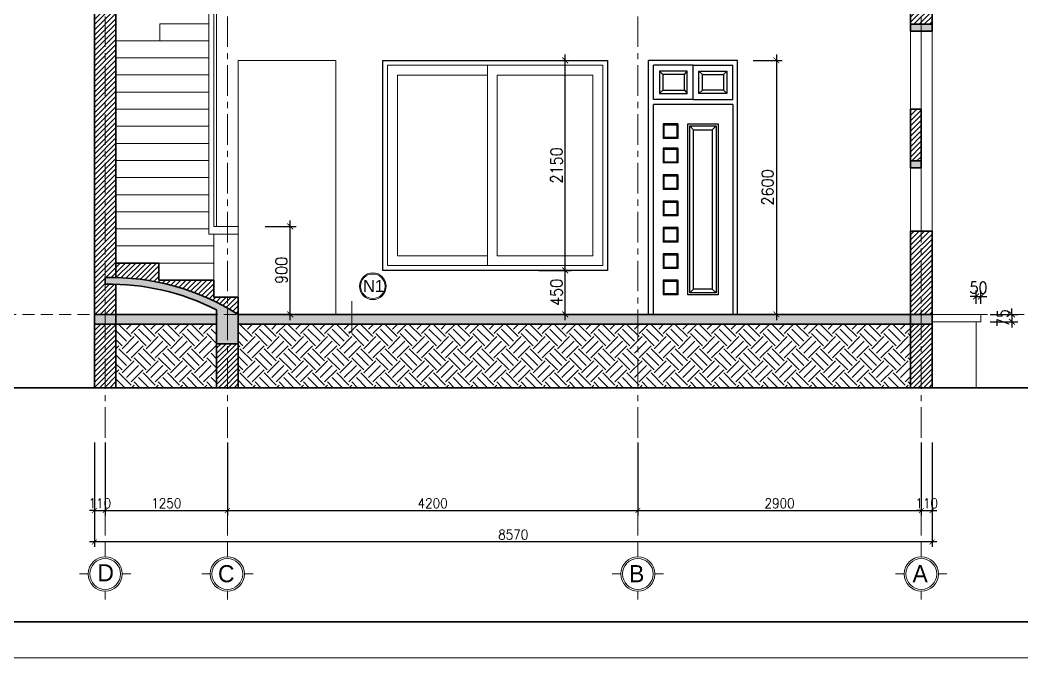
# Model space of a CAD drawing. Header units: millimetres. Extents: x -529782 to -142003, y -492574 to -273331.
# Drawn here: x -213044 to -202793, y -412168 to -405639 of the extents above; entities that cross this region are included whole.
import ezdxf
from ezdxf.enums import TextEntityAlignment as Align

# ---------------------------------------------------------------- set-up
doc = ezdxf.new("R2010")
doc.units = ezdxf.units.MM
doc.header["$LTSCALE"] = 500
doc.header["$MEASUREMENT"] = 0
doc.header["$PDMODE"] = 3
doc.linetypes.add('CENTER', pattern=[2, 1.25, -0.25, 0.25, -0.25])
doc.linetypes.add('HIDDEN', pattern=[0.375, 0.25, -0.125])
doc.layers.get('0').update_dxf_attribs({"linetype": 'CONTINUOUS', "lineweight": 13})
doc.layers.get('Defpoints').update_dxf_attribs({"color": 255, "linetype": 'CONTINUOUS', "lineweight": 13})
for name, color, linetype, lineweight in [('1.cat 30', 30, 'CONTINUOUS', 35), ('1.cot', 2, 'CONTINUOUS', 35), ('2.thay 145', 145, 'CONTINUOUS', 18), ('3.manh 08', 8, 'CONTINUOUS', 9), ('4.dim 08', 8, 'CONTINUOUS', 13), ('5.noi that 15', 15, 'CONTINUOUS', 9), ('6.khuat 75', 75, 'HIDDEN', 18), ('7.tim 67', 67, 'CENTER', 9), ('8.vat lieu 08', 8, 'CONTINUOUS', 5), ('9.text \xad white', 7, 'CONTINUOUS', 15), ('CA.thay 145', 145, 'CONTINUOUS', 18), ('CA.vat lieu 08', 8, 'CONTINUOUS', 5)]:
    doc.layers.add(name, color=color, linetype=linetype, lineweight=lineweight)
for name, color, linetype in [('CUA', 115, 'CONTINUOUS'), ('DKT', 7, 'CONTINUOUS'), ('MANH', 5, 'CONTINUOUS'), ('MANH1', 155, 'CONTINUOUS'), ('THAY', 7, 'CONTINUOUS')]:
    doc.layers.add(name, color=color, linetype=linetype)
doc.styles.add('CA.JSC1', font='')
doc.styles.get("Standard").update_dxf_attribs({"font": 'txt.shx', "width": 0.9})
doc.styles.get('CA.JSC1').set_extended_font_data('.VnAvantH')
doc.dimstyles.new('CA 50', dxfattribs={"dimscale": 0, "dimtxt": 100, "dimasz": 50, "dimexe": 50, "dimexo": 0, "dimgap": 25, "dimtad": 1, "dimdec": 0, "dimzin": 0, "dimdsep": 46, "dimtxsty": 'Standard', "dimblk": 'ARCHTICK', "dimcen": 0.09, "dimdle": 50, "dimclrd": 256, "dimclre": 256, "dimclrt": 7, "dimadec": 0, "dimazin": 0, "dimtfac": 1, "dimtdec": 0, "dimtix": 1, "dimtmove": 2, "dimatfit": 3, "dimldrblk": 'DOT', "dimfxl": 1, "dimtolj": 1, "dimtzin": 0, "dimarcsym": 0})
doc.dimstyles.new('CA 60', dxfattribs={"dimscale": 0, "dimtxt": 120, "dimasz": 60, "dimexe": 60, "dimexo": 0, "dimgap": 30, "dimtad": 1, "dimdec": 0, "dimzin": 0, "dimdsep": 46, "dimtxsty": 'Standard', "dimblk": 'ARCHTICK', "dimcen": 0.09, "dimdle": 60, "dimclrd": 256, "dimclre": 256, "dimclrt": 7, "dimadec": 0, "dimazin": 0, "dimtfac": 1, "dimtdec": 0, "dimtix": 1, "dimtmove": 2, "dimatfit": 3, "dimldrblk": 'DOT', "dimfxl": 1, "dimtolj": 1, "dimtzin": 0, "dimarcsym": 0})
pattern_1 = [(45, (61988.33702381066, 0), (-26.51650429449553, 26.51650429449553), [])]

# ---------------------------------------------------------------- blocks, each defined once
blk = doc.blocks.new('jhgj')
at = {"layer": 'CUA'}
for p, q in [((-410.0000000000582, 310.0000000002328), (-410.0000000002328, 660.0000859868592)), ((-5.000000000174623, 660.0000859868592), (-410.0000000002328, 660.0000859868592)), ((-5.000000000174623, 660.0000859868592), (399.9999999999418, 660.0000859868592)), ((-5.000000000058208, 310.0000000002328), (-5.000000000174623, 660.0000859868592)), ((-5.000000000058208, 310.0000000002328), (-5.000000000174623, 660.0000859868592)), ((400.0000000000582, 310.0000000002328), (399.9999999999418, 660.0000859868592)), ((-5.000000000058208, 310.0000000002328), (-410.0000000000582, 310.0000000002328)), ((-5.000000000058208, 310.0000000002328), (400.0000000000582, 310.0000000002328)), ((400.0000000000582, 260.0000000002328), (-410.0000000000582, 260.0000000002328)), ((-410.0000000001164, -1889.99991401314), (-410.0000000000582, 260.0000000002328)), ((400.0000000000582, 260.0000000002328), (400.0000000000582, -1889.99991401314)), ((-310.0000000000582, 60.00000000011642), (-310.0000000000582, -89.99999999988358)), ((-160.0000000000582, 60.00000000011642), (-160.0000000000582, -89.99999999988358)), ((-310.0000000000582, -189.9999140127911), (-310.0000000000582, -339.9999140129075)), ((-160.0000000000582, -189.9999140129075), (-160.0000000000582, -339.9999140129075)), ((-310.0000000000582, -459.9999140129075), (-310.0000000000582, -609.9999140129075)), ((-160.0000000000582, -459.9999140129075), (-160.0000000000582, -609.9999140129075)), ((-310.0000000001746, -729.9999140129075), (-310.0000000001746, -879.9999140129075)), ((-160.0000000001746, -729.9999140129075), (-160.0000000001746, -879.9999140129075)), ((-310.0000000001746, -999.9999140129075), (-310.0000000001746, -1149.999914012908)), ((-160.0000000001746, -999.9999140129075), (-160.0000000001746, -1149.999914012908)), ((-310.0000000001746, -1269.999914012908), (-310.0000000001746, -1419.999914013024)), ((-160.0000000001746, -1269.999914013024), (-160.0000000001746, -1419.999914013024)), ((-310.0000000001746, -1539.999914013024), (-310.0000000001746, -1689.999914013024)), ((-160.0000000001746, -1539.999914013024), (-160.0000000001746, -1689.99991401314))]:
    blk.add_line(p, q, dxfattribs=at)
at = {"layer": 'CUA', "linetype": 'Continuous', "ltscale": 50}
for p, q in [((-160.0000000000582, 60.00000000011642), (-310.0000000000582, 60.00000000011642)), ((0, 0), (-40, 40.00000000011642)), ((190.0000000000582, 1.164153218269348e-10), (230.0000000000582, 40.00000000011642)), ((-160.0000000000582, -89.99999999988358), (-310.0000000000582, -89.99999999988358)), ((-160.0000000000582, -189.9999140129075), (-310.0000000000582, -189.9999140127911)), ((-160.0000000000582, -339.9999140129075), (-310.0000000000582, -339.9999140129075)), ((-160.0000000000582, -459.9999140129075), (-310.0000000000582, -459.9999140129075)), ((-160.0000000000582, -609.9999140129075), (-310.0000000000582, -609.9999140129075)), ((-160.0000000001746, -729.9999140129075), (-310.0000000001746, -729.9999140129075)), ((-160.0000000001746, -879.9999140129075), (-310.0000000001746, -879.9999140129075)), ((-160.0000000001746, -999.9999140129075), (-310.0000000001746, -999.9999140129075)), ((-160.0000000001746, -1149.999914012908), (-310.0000000001746, -1149.999914012908)), ((-160.0000000001746, -1269.999914013024), (-310.0000000001746, -1269.999914012908)), ((-160.0000000001746, -1419.999914013024), (-310.0000000001746, -1419.999914013024)), ((-160.0000000001746, -1539.999914013024), (-310.0000000001746, -1539.999914013024)), ((0, -1629.999914013024), (-40, -1669.99991401314)), ((190.0000000000582, -1629.999914013024), (230.0000000000582, -1669.99991401314)), ((-160.0000000001746, -1689.99991401314), (-310.0000000001746, -1689.999914013024))]:
    blk.add_line(p, q, dxfattribs=at)
at = {"layer": 'CUA'}
for points in [[(-60, 60.00000000011642), (250.0000000000582, 60.00000000011642), (250.0000000000582, -1689.99991401314), (-60, -1689.99991401314)], [(-40, 40.00000000011642), (230.0000000000582, 40.00000000011642), (230.0000000000582, -1669.99991401314), (-40, -1669.99991401314)]]:
    blk.add_lwpolyline(points, close=True, dxfattribs=at)
at = {"layer": 'MANH'}
for points in [[(-315.0000000000582, 405.0000000002328), (-92, 405.0000000002328), (-92.00000000023283, 565.0000859868592), (-315.0000000002328, 565.0000859868592)], [(305.0000000001164, 405.0000000001164), (89.99999999994179, 405.0000000002328), (89.99999999988358, 565.0000859868592), (304.9999999998836, 565.0000859868592)], [(-170.0000000000582, -79.99999999988358), (-300.0000000000582, -79.99999999988358), (-300.0000000000582, 50.00000000011642), (-170.0000000000582, 50.00000000011642)], [(0, 0), (190.0000000000582, 1.164153218269348e-10), (190.0000000000582, -1629.99991401314), (0, -1629.99991401314)], [(-170.0000000000582, -329.9999140129075), (-300.0000000000582, -329.9999140129075), (-300.0000000000582, -199.9999140127911), (-170.0000000000582, -199.9999140127911)], [(-170.0000000000582, -599.9999140129075), (-300.0000000000582, -599.9999140129075), (-300.0000000000582, -469.9999140129075), (-170.0000000000582, -469.9999140129075)], [(-170.0000000001746, -869.9999140129075), (-300.0000000001746, -869.9999140129075), (-300.0000000001746, -739.9999140129075), (-170.0000000001746, -739.9999140129075)], [(-170.0000000001746, -1139.999914012908), (-300.0000000001746, -1139.999914012908), (-300.0000000001746, -1009.999914012908), (-170.0000000001746, -1009.999914012908)], [(-170.0000000001746, -1409.999914013024), (-300.0000000001746, -1409.999914013024), (-300.0000000001746, -1279.999914012908), (-170.0000000001746, -1279.999914012908)], [(-170.0000000001746, -1679.99991401314), (-300.0000000001746, -1679.99991401314), (-300.0000000001746, -1549.999914013024), (-170.0000000001746, -1549.999914013024)]]:
    blk.add_lwpolyline(points, close=True, dxfattribs=at)
at = {"layer": 'MANH1', "linetype": 'HIDDEN', "ltscale": 1000}
for p, q in [((-315.0000000002328, 565.0000859868592), (-350.0000000002328, 600.0000859868592)), ((-92.00000000023283, 565.0000859868592), (-65.00000000029104, 600.0000859868592)), ((89.99999999988358, 565.000085986801), (54.99999999988358, 600.0000859868592)), ((304.9999999998836, 565.0000859868592), (339.9999999998836, 600.0000859868592)), ((-315.0000000000582, 405.0000000002328), (-350.0000000000582, 370.0000000002328)), ((-92, 405.0000000002328), (-65.00000000005821, 370.0000000002328)), ((90.00000000005821, 405.0000000002328), (54.99999999994179, 370.0000000002328)), ((305.0000000000582, 405.0000000001164), (340.0000000001164, 370.0000000001164))]:
    blk.add_line(p, q, dxfattribs=at)
for points in [[(-350.0000000000582, 370.0000000002328), (-65.00000000005821, 370.0000000002328), (-65.00000000029104, 600.0000859868592), (-350.0000000002328, 600.0000859868592)], [(340.0000000001164, 370.0000000001164), (54.99999999994179, 370.0000000002328), (54.99999999988358, 600.0000859868592), (339.9999999998836, 600.0000859868592)]]:
    blk.add_lwpolyline(points, close=True, dxfattribs=at)
at = {"layer": 'THAY'}
for p, q in [((450, 710.0000859868592), (-460.0000000003492, 710.0000859868592)), ((-460, -1889.99991401314), (-460.0000000003492, 710.0000859868592)), ((450, -1889.99991401314), (450, 710.0000859868592)), ((-460, -1889.99991401314), (450, -1889.99991401314))]:
    blk.add_line(p, q, dxfattribs=at)
blk = doc.blocks.new('khung co loan')
at = {"layer": '1.cat 30'}
blk.add_lwpolyline([(1158.281703106128, -14553.47590842255), (1158.281703106128, -303.4759079545038), (20658.28170374641, -303.4759079545038), (20658.28170374641, -14553.47590842255)], close=True, dxfattribs=at)
at = {"layer": '3.manh 08'}
blk.add_lwpolyline([(0, -14850.00000048772), (21000.00000000023, -14850.00000048772), (21000.00000000023, -4.877219907939434e-07), (0, -4.877219907939434e-07)], close=True, dxfattribs=at)
blk = doc.blocks.new('_ArchTick')
at = {"color": 1, "linetype": 'ByBlock', "const_width": 0.150000081}
blk.add_lwpolyline([(-0.5000002699998731, -0.5000002699998731), (0.5000002699998731, 0.5000002699998731)], dxfattribs=at)
blk = doc.blocks.new('*D144')
at = {"layer": '4.dim 08', "lineweight": -2, "transparency": 16777216}
for p, q in [((-207735.6629761893, -408202), (-207405.1629761893, -408202)), ((-207465.1629761893, -408711.9999999999), (-207465.1629761893, -408142)), ((-207735.6629761893, -408651.9999999999), (-207405.1629761893, -408651.9999999999))]:
    blk.add_line(p, q, dxfattribs=at)
at = {"layer": 'Defpoints', "color": 0, "transparency": 16777216}
for p in [(-207735.6629761893, -408202), (-207465.1629761893, -408202), (-207735.6629761893, -408651.9999999999)]:
    blk.add_point(p, dxfattribs=at)
at = {"layer": '4.dim 08', "lineweight": -2, "transparency": 16777216, "xscale": 60, "yscale": 60, "zscale": 60}
for p, rotation in [((-207465.1629761893, -408202), 90), ((-207465.1629761893, -408651.9999999999), 270)]:
    blk.add_blockref('_ArchTick', p, dxfattribs=dict(at, rotation=rotation))
at = {"layer": '4.dim 08', "color": 7, "transparency": 16777216, "insert": (-207555.1629761893, -408427), "char_height": 120, "attachment_point": 5, "rotation": 90}
blk.add_mtext('\\A1;450', dxfattribs=at)
blk = doc.blocks.new('_DOT')
at = {"color": 1, "linetype": 'ByBlock'}
blk.add_line((-0.5, 0), (-1, 0), dxfattribs=at)
at = {"color": 1, "linetype": 'ByBlock', "const_width": 0.5}
blk.add_lwpolyline([(-0.25, 0, 1), (0.25, 0, 1)], format="xyb", close=True, dxfattribs=at)
blk = doc.blocks.new('*D145')
at = {"layer": '4.dim 08', "lineweight": -2, "transparency": 16777216}
for p, q in [((-207735.6629761893, -406052.4999570061), (-207405.1629761893, -406052.4999570061)), ((-207465.1629761893, -408262), (-207465.1629761893, -405992.4999570061)), ((-207735.6629761893, -408202), (-207405.1629761893, -408202))]:
    blk.add_line(p, q, dxfattribs=at)
at = {"layer": 'Defpoints', "color": 0, "transparency": 16777216}
for p in [(-207735.6629761893, -406052.4999570061), (-207465.1629761893, -406052.4999570061), (-207735.6629761893, -408202)]:
    blk.add_point(p, dxfattribs=at)
at = {"layer": '4.dim 08', "lineweight": -2, "transparency": 16777216, "xscale": 60, "yscale": 60, "zscale": 60}
for p, rotation in [((-207465.1629761893, -406052.4999570061), 90), ((-207465.1629761893, -408202), 270)]:
    blk.add_blockref('_ArchTick', p, dxfattribs=dict(at, rotation=rotation))
at = {"layer": '4.dim 08', "color": 7, "transparency": 16777216, "insert": (-207555.1629761893, -407127.2499785031), "char_height": 120, "attachment_point": 5, "rotation": 90}
blk.add_mtext('\\A1;2150', dxfattribs=at)
blk = doc.blocks.new('*D146')
at = {"layer": '4.dim 08', "lineweight": -2, "transparency": 16777216}
for p, q in [((-205542.6629761893, -406052.4999570063), (-205245.1629761893, -406052.4999570063)), ((-205305.1629761893, -405992.4999570063), (-205305.1629761893, -408712)), ((-205542.6629761893, -408652), (-205245.1629761893, -408652))]:
    blk.add_line(p, q, dxfattribs=at)
at = {"layer": 'Defpoints', "color": 0, "transparency": 16777216}
for p in [(-205542.6629761893, -406052.4999570063), (-205542.6629761893, -408652), (-205305.1629761893, -408652)]:
    blk.add_point(p, dxfattribs=at)
at = {"layer": '4.dim 08', "lineweight": -2, "transparency": 16777216, "xscale": 60, "yscale": 60, "zscale": 60}
for p, rotation in [((-205305.1629761893, -406052.4999570063), 90), ((-205305.1629761893, -408652), 270)]:
    blk.add_blockref('_ArchTick', p, dxfattribs=dict(at, rotation=rotation))
at = {"layer": '4.dim 08', "color": 7, "transparency": 16777216, "insert": (-205395.1629761893, -407352.2499785032), "char_height": 120, "attachment_point": 5, "rotation": 90}
blk.add_mtext('\\A1;2600', dxfattribs=at)
blk = doc.blocks.new('*D152')
at = {"layer": '4.dim 08', "lineweight": -2, "transparency": 16777216}
for p, q in [((-210279.6629761897, -408711.9999999997), (-210279.6629761897, -407691.9999999996)), ((-210536.1629761897, -407751.9999999996), (-210219.6629761897, -407751.9999999996)), ((-210536.1629761897, -408651.9999999997), (-210219.6629761897, -408651.9999999997))]:
    blk.add_line(p, q, dxfattribs=at)
at = {"layer": 'Defpoints', "color": 0, "transparency": 16777216}
for p in [(-210536.1629761897, -407751.9999999996), (-210279.6629761897, -407751.9999999996), (-210536.1629761897, -408651.9999999997)]:
    blk.add_point(p, dxfattribs=at)
at = {"layer": '4.dim 08', "lineweight": -2, "transparency": 16777216, "xscale": 60, "yscale": 60, "zscale": 60}
for p, rotation in [((-210279.6629761897, -407751.9999999996), 90), ((-210279.6629761897, -408651.9999999997), 270)]:
    blk.add_blockref('_ArchTick', p, dxfattribs=dict(at, rotation=rotation))
at = {"layer": '4.dim 08', "color": 7, "transparency": 16777216, "insert": (-210369.6629761896, -408201.9999999997), "char_height": 120, "attachment_point": 5, "rotation": 90}
blk.add_mtext('\\A1;900', dxfattribs=at)
blk = doc.blocks.new('*D157')
at = {"layer": '4.dim 08', "lineweight": -2, "transparency": 16777216}
for p, q in [((-202895.6629761893, -408651.9999999999), (-202895.6629761893, -408591.9999999999)), ((-203117.6629761893, -408651.9999999999), (-202835.6629761893, -408651.9999999999)), ((-202895.6629761893, -408651.9999999999), (-202895.6629761893, -408727)), ((-203117.6629761893, -408727), (-202835.6629761893, -408727)), ((-202895.6629761893, -408727), (-202895.6629761893, -408787))]:
    blk.add_line(p, q, dxfattribs=at)
at = {"layer": 'Defpoints', "color": 0, "transparency": 16777216}
for p in [(-203117.6629761893, -408651.9999999999), (-203117.6629761893, -408727), (-202895.6629761893, -408727)]:
    blk.add_point(p, dxfattribs=at)
at = {"layer": '4.dim 08', "lineweight": -2, "transparency": 16777216, "xscale": 60, "yscale": 60, "zscale": 60}
for p, rotation in [((-202895.6629761893, -408651.9999999999), 270), ((-202895.6629761893, -408727), 90)]:
    blk.add_blockref('_ArchTick', p, dxfattribs=dict(at, rotation=rotation))
at = {"layer": '4.dim 08', "color": 7, "transparency": 16777216, "insert": (-202985.6629761893, -408689.5), "char_height": 120, "attachment_point": 5, "rotation": 90}
blk.add_mtext('\\A1;75', dxfattribs=at)
blk = doc.blocks.new('*D158')
at = {"layer": '4.dim 08', "lineweight": -2, "transparency": 16777216}
for p, q in [((-203262.6629761895, -408542.5), (-203262.6629761895, -408408.5)), ((-203212.6629761895, -408542.5), (-203212.6629761895, -408408.5)), ((-203262.6629761895, -408468.5), (-203322.6629761895, -408468.5)), ((-203262.6629761895, -408468.5), (-203212.6629761895, -408468.5)), ((-203212.6629761895, -408468.5), (-203152.6629761895, -408468.5))]:
    blk.add_line(p, q, dxfattribs=at)
at = {"layer": 'Defpoints', "color": 0, "transparency": 16777216}
for p in [(-203212.6629761895, -408468.5), (-203262.6629761895, -408542.5), (-203212.6629761895, -408542.5)]:
    blk.add_point(p, dxfattribs=at)
at = {"layer": '4.dim 08', "lineweight": -2, "transparency": 16777216, "xscale": 60, "yscale": 60, "zscale": 60}
blk.add_blockref('_ArchTick', (-203262.6629761895, -408468.5), dxfattribs=at)
at = {"layer": '4.dim 08', "lineweight": -2, "transparency": 16777216, "xscale": 60, "yscale": 60, "zscale": 60, "rotation": 180}
blk.add_blockref('_ArchTick', (-203212.6629761895, -408468.5), dxfattribs=at)
at = {"layer": '4.dim 08', "color": 7, "transparency": 16777216, "insert": (-203237.6629761895, -408378.5), "char_height": 120, "attachment_point": 5}
blk.add_mtext('\\A1;50', dxfattribs=at)
blk = doc.blocks.new('A$C41BA5761')
at = {"layer": '2.thay 145'}
blk.add_lwpolyline([(839.9994073519047, 524.9998310285737, -3898660.642287513), (839.9994073521084, 525.0001542164828, 1.154242490888426e-06), (839.9994073524431, 524.9999926225864, 1.154242490888426e-06)], format="xyb", dxfattribs=at)
at = {"layer": '3.manh 08'}
for p, q in [((524.9994049160159, 1050.000159478077), (524.9994049160159, 875.0001713204256)), ((174.9994048396911, 525.0001523148676), (-0.000583361616008915, 525.0001523148676)), ((874.9994049923262, 525.0001523148676), (1049.999393193633, 525.0001523148676)), ((524.9994049160159, 0.0001831847475841641), (524.9994049160159, 175.000171342399))]:
    blk.add_line(p, q, dxfattribs=at)
blk.add_arc((524.9994049160159, 525.0001713313977), 349.9999999890093, 359.9999968883953, 359.9999381014106, dxfattribs=at)
blk = doc.blocks.new('*D192')
at = {"layer": '4.dim 08', "lineweight": -2, "transparency": 16777216}
for p, q in [((-212282.6629761895, -409962), (-212282.6629761895, -410710)), ((-212172.6629761895, -409962), (-212172.6629761895, -410710)), ((-212282.6629761895, -410660), (-212332.6629761895, -410660)), ((-212282.6629761895, -410660), (-212172.6629761895, -410660)), ((-212172.6629761895, -410660), (-212122.6629761895, -410660))]:
    blk.add_line(p, q, dxfattribs=at)
at = {"layer": 'Defpoints', "color": 0, "transparency": 16777216}
for p in [(-212282.6629761895, -409962), (-212172.6629761895, -409962), (-212172.6629761895, -410660)]:
    blk.add_point(p, dxfattribs=at)
at = {"layer": '4.dim 08', "lineweight": -2, "transparency": 16777216, "xscale": 50, "yscale": 50, "zscale": 50}
blk.add_blockref('_ArchTick', (-212282.6629761895, -410660), dxfattribs=at)
at = {"layer": '4.dim 08', "lineweight": -2, "transparency": 16777216, "xscale": 50, "yscale": 50, "zscale": 50, "rotation": 180}
blk.add_blockref('_ArchTick', (-212172.6629761895, -410660), dxfattribs=at)
at = {"layer": '4.dim 08', "color": 7, "transparency": 16777216, "insert": (-212227.6629761895, -410585), "char_height": 100, "attachment_point": 5}
blk.add_mtext('\\A1;110', dxfattribs=at)
blk = doc.blocks.new('*D193')
at = {"layer": '4.dim 08', "lineweight": -2, "transparency": 16777216}
for p, q in [((-212172.6629761895, -409962), (-212172.6629761895, -410710)), ((-210922.6629761894, -409962), (-210922.6629761894, -410710)), ((-212222.6629761895, -410660), (-210872.6629761894, -410660))]:
    blk.add_line(p, q, dxfattribs=at)
at = {"layer": 'Defpoints', "color": 0, "transparency": 16777216}
for p in [(-212172.6629761895, -409962), (-210922.6629761894, -409962), (-210922.6629761894, -410660)]:
    blk.add_point(p, dxfattribs=at)
at = {"layer": '4.dim 08', "lineweight": -2, "transparency": 16777216, "xscale": 50, "yscale": 50, "zscale": 50, "rotation": 180}
blk.add_blockref('_ArchTick', (-212172.6629761895, -410660), dxfattribs=at)
at = {"layer": '4.dim 08', "lineweight": -2, "transparency": 16777216, "xscale": 50, "yscale": 50, "zscale": 50}
blk.add_blockref('_ArchTick', (-210922.6629761894, -410660), dxfattribs=at)
at = {"layer": '4.dim 08', "color": 7, "transparency": 16777216, "insert": (-211547.6629761895, -410585), "char_height": 100, "attachment_point": 5}
blk.add_mtext('\\A1;1250', dxfattribs=at)
blk = doc.blocks.new('*D194')
at = {"layer": '4.dim 08', "lineweight": -2, "transparency": 16777216}
for p, q in [((-210922.6629761894, -409962), (-210922.6629761894, -410710.0000000001)), ((-206722.6629761895, -409962.0000000001), (-206722.6629761895, -410710.0000000001)), ((-210972.6629761894, -410660.0000000001), (-206672.6629761895, -410660.0000000001))]:
    blk.add_line(p, q, dxfattribs=at)
at = {"layer": 'Defpoints', "color": 0, "transparency": 16777216}
for p in [(-210922.6629761894, -409962), (-206722.6629761895, -409962.0000000001), (-206722.6629761895, -410660.0000000001)]:
    blk.add_point(p, dxfattribs=at)
at = {"layer": '4.dim 08', "lineweight": -2, "transparency": 16777216, "xscale": 50, "yscale": 50, "zscale": 50, "rotation": 180}
blk.add_blockref('_ArchTick', (-210922.6629761894, -410660.0000000001), dxfattribs=at)
at = {"layer": '4.dim 08', "lineweight": -2, "transparency": 16777216, "xscale": 50, "yscale": 50, "zscale": 50}
blk.add_blockref('_ArchTick', (-206722.6629761895, -410660.0000000001), dxfattribs=at)
at = {"layer": '4.dim 08', "color": 7, "transparency": 16777216, "insert": (-208822.6629761894, -410585.0000000001), "char_height": 100, "attachment_point": 5}
blk.add_mtext('\\A1;4200', dxfattribs=at)
blk = doc.blocks.new('*D195')
at = {"layer": '4.dim 08', "lineweight": -2, "transparency": 16777216}
for p, q in [((-206722.6629761895, -409962.0000000001), (-206722.6629761895, -410710.0000000001)), ((-203822.6629761895, -409962.0000000001), (-203822.6629761895, -410710.0000000001)), ((-206772.6629761895, -410660.0000000001), (-203772.6629761895, -410660.0000000001))]:
    blk.add_line(p, q, dxfattribs=at)
at = {"layer": 'Defpoints', "color": 0, "transparency": 16777216}
for p in [(-206722.6629761895, -409962.0000000001), (-203822.6629761895, -409962.0000000001), (-203822.6629761895, -410660.0000000001)]:
    blk.add_point(p, dxfattribs=at)
at = {"layer": '4.dim 08', "lineweight": -2, "transparency": 16777216, "xscale": 50, "yscale": 50, "zscale": 50, "rotation": 180}
blk.add_blockref('_ArchTick', (-206722.6629761895, -410660.0000000001), dxfattribs=at)
at = {"layer": '4.dim 08', "lineweight": -2, "transparency": 16777216, "xscale": 50, "yscale": 50, "zscale": 50}
blk.add_blockref('_ArchTick', (-203822.6629761895, -410660.0000000001), dxfattribs=at)
at = {"layer": '4.dim 08', "color": 7, "transparency": 16777216, "insert": (-205272.6629761895, -410585.0000000001), "char_height": 100, "attachment_point": 5}
blk.add_mtext('\\A1;2900', dxfattribs=at)
blk = doc.blocks.new('*D196')
at = {"layer": '4.dim 08', "lineweight": -2, "transparency": 16777216}
for p, q in [((-203822.6629761895, -409962.0000000001), (-203822.6629761895, -410710.0000000001)), ((-203712.6629761895, -409962.0000000001), (-203712.6629761895, -410710.0000000001)), ((-203822.6629761895, -410660.0000000001), (-203872.6629761895, -410660.0000000001)), ((-203822.6629761895, -410660.0000000001), (-203712.6629761895, -410660.0000000001)), ((-203712.6629761895, -410660.0000000001), (-203662.6629761895, -410660.0000000001))]:
    blk.add_line(p, q, dxfattribs=at)
at = {"layer": 'Defpoints', "color": 0, "transparency": 16777216}
for p in [(-203822.6629761895, -409962.0000000001), (-203712.6629761895, -409962.0000000001), (-203712.6629761895, -410660.0000000001)]:
    blk.add_point(p, dxfattribs=at)
at = {"layer": '4.dim 08', "lineweight": -2, "transparency": 16777216, "xscale": 50, "yscale": 50, "zscale": 50}
blk.add_blockref('_ArchTick', (-203822.6629761895, -410660.0000000001), dxfattribs=at)
at = {"layer": '4.dim 08', "lineweight": -2, "transparency": 16777216, "xscale": 50, "yscale": 50, "zscale": 50, "rotation": 180}
blk.add_blockref('_ArchTick', (-203712.6629761895, -410660.0000000001), dxfattribs=at)
at = {"layer": '4.dim 08', "color": 7, "transparency": 16777216, "insert": (-203767.6629761895, -410585.0000000001), "char_height": 100, "attachment_point": 5}
blk.add_mtext('\\A1;110', dxfattribs=at)
blk = doc.blocks.new('*D197')
at = {"layer": '4.dim 08', "lineweight": -2, "transparency": 16777216}
for p, q in [((-212282.6629761895, -409962), (-212282.6629761895, -411031)), ((-203712.6629761895, -409962.0000000001), (-203712.6629761895, -411031)), ((-203662.6629761895, -410981), (-212332.6629761895, -410981))]:
    blk.add_line(p, q, dxfattribs=at)
at = {"layer": 'Defpoints', "color": 0, "transparency": 16777216}
for p in [(-212282.6629761895, -409962), (-203712.6629761895, -409962.0000000001), (-212282.6629761895, -410981)]:
    blk.add_point(p, dxfattribs=at)
at = {"layer": '4.dim 08', "lineweight": -2, "transparency": 16777216, "xscale": 50, "yscale": 50, "zscale": 50, "rotation": 180}
blk.add_blockref('_ArchTick', (-212282.6629761895, -410981), dxfattribs=at)
at = {"layer": '4.dim 08', "lineweight": -2, "transparency": 16777216, "xscale": 50, "yscale": 50, "zscale": 50}
blk.add_blockref('_ArchTick', (-203712.6629761895, -410981), dxfattribs=at)
at = {"layer": '4.dim 08', "color": 7, "transparency": 16777216, "insert": (-207997.6629761895, -410906), "char_height": 100, "attachment_point": 5}
blk.add_mtext('\\A1;8570', dxfattribs=at)
blk = doc.blocks.new('A$C31C4286B')
at = {"layer": '2.thay 145'}
blk.add_circle((491.9114505333504, 947.545449677622), 250.8460404388588, dxfattribs=at)
at = {"layer": '3.manh 08', "color": 8}
blk.add_circle((491.9114505333504, 947.545449677622), 273.6502259333005, dxfattribs=at)
at = {"layer": '5.noi that 15', "color": 2, "ltscale": 5}
blk.add_lwpolyline([(61.49860298237763, 644.1551124546677, 22.3891890828448, 22.3891890828448, 0), (61.49860298237763, 11.19478827965213, 22.3891890828448, 22.3891890828448, 0), (0.0004707459593191743, 11.19478827965213, 0, 0, 0), (0.0004707459593191743, 947.545449677622, 0, 0, 0), (218.2612246000499, 947.545449677622, 0, 0, 0)], format="xyseb", dxfattribs=at)

msp = doc.modelspace()

# ---------------------------------------------------------------- hatches: boundary and pattern name
at = {"layer": '1.cot'}
h = msp.add_hatch(color=256, dxfattribs=at)
h.paths.add_polyline_path([(-203712.6629761896, -405682.0000000001), (-203932.6629761896, -405682.0000000001), (-203932.6629761895, -405752), (-203712.6629761896, -405752.0000000001)])
h.paths.add_polyline_path([(-203822.6629761896, -407082), (-203932.6629761896, -407082.0000000001), (-203932.6629761896, -407152), (-203822.6629761896, -407152)])
for points in [[(-210812.6629761895, -408651.9999999999, 0.1473542868864992), (-212172.6629761895, -408274.145197166), (-212172.6629761895, -408344.1620165655, -0.1249735891057395), (-211032.6629761895, -408606.781853058), (-211032.6629761895, -408651.9999999998), (-211032.6629761895, -408951.9999999998), (-210812.6629761895, -408951.9999999998)], [(-212062.6629761894, -408651.9999999997), (-212282.6629761895, -408651.9999999997), (-212282.6629761895, -408751.9999999997), (-212062.6629761895, -408751.9999999997)], [(-203712.6629761896, -408652.0000000001), (-203932.6629761896, -408652.0000000001), (-203932.6629761896, -408752.0000000001), (-203712.6629761896, -408752.0000000002)]]:
    msp.add_hatch(color=256, dxfattribs=at).paths.add_polyline_path(points)
at = {"layer": '8.vat lieu 08'}
h = msp.add_hatch(dxfattribs=at)
h.set_pattern_fill('AR-CONC', color=256, scale=20, style=0)
h.set_pattern_definition([(49.99999999999999, (143731.3370238107, 0), (143.4520365201507, -12.55042699651902), [15, -165]), (355, (143731.3370238107, 0), (-27.7502667226, 150.4384267400024), [12, -132]), (100.4514, (143743.2913598107, -1.045868), (115.7018763428043, 137.8879084121907), [12.748038, -140.2284224]), (46.18420000000001, (143731.3370238107, 40), (213.4482097251289, -33.10380286580362), [22.5, -247.5]), (96.6356, (143749.1243728106, 37.2413386), (186.9325411097407, 194.8235741800883), [19.1220576, -210.3426]), (351.1842, (143731.3370238107, 40), (186.9323890267254, 194.8237201850649), [18, -198]), (21, (143751.3370238107, 30), (119.3814104236923, -80.52377813306776), [15, -165]), (326.0000000000001, (143751.3370238107, 30), (48.66306638431634, 145.0300090093706), [12, -132]), (71.4514, (143761.2854704107, 23.2896788), (168.044525716298, 64.50609934199048), [12.748038, -140.2284224]), (37.50000000000001, (143731.3370238107, 0), (2.431971063458134, 66.5787707662623), [0, -130.4, 0, -134, 0, -132.5]), (7.499999999999999, (143731.3370238107, 0), (52.61390748842972, 78.88234237647205), [0, -76.39999999999999, 0, -127.4, 0, -50.5]), (327.5, (143686.7370238107, 0), (106.7644872344818, -4.51097434687596), [0, -50, 0, -156, 0, -207]), (317.5, (143666.7370238107, 0), (116.6372338684772, 20.02099646646353), [0, -65, 0, -103.6, 0, -147])])
h.paths.add_polyline_path([(-211032.6629761895, -408651.9999999997), (-212062.6629761896, -408651.9999999998), (-212062.6629761896, -408751.9999999997), (-211032.6629761895, -408751.9999999997)])
h.paths.add_polyline_path([(-203932.6629761896, -408652.0000000001), (-205702.6629761895, -408651.9999999999), (-205702.6629761895, -408652.4999570063), (-206612.6629761895, -408652.4999570063), (-206612.6629761895, -408652), (-210812.6629761895, -408651.9999999997), (-210812.6629761895, -408751.9999999997), (-203932.6629761896, -408752.0000000002)])
h = msp.add_hatch(dxfattribs=at)
h.set_pattern_fill('EARTH', color=256, scale=700, angle=45, style=0)
h.set_pattern_definition([(45, (143731.3370238107, 0), (1.4210854715202e-14, 247.4873734152916), [175, -175]), (45, (143684.9331412953, 46.40388251536719), (1.4210854715202e-14, 247.4873734152916), [175, -175]), (45, (143638.5292587799, 92.80776503073437), (1.4210854715202e-14, 247.4873734152916), [175, -175]), (135, (143638.5292587799, 123.7436867076458), (-247.4873734152916, 4.263256414560601e-14), [175, -175]), (135, (143684.9331412953, 170.147569223013), (-247.4873734152916, 4.263256414560601e-14), [175, -175]), (135, (143731.3370238107, 216.5514517383802), (-247.4873734152916, 4.263256414560601e-14), [175, -175])])
h.paths.add_polyline_path([(-211032.6629761895, -408751.9999999997), (-212062.6629761896, -408751.9999999998), (-212062.6629761895, -409401.9999999999), (-211032.6629761895, -409401.9999999999)])
h.paths.add_polyline_path([(-203932.6629761896, -408752.0000000002), (-210812.6629761895, -408751.9999999998), (-210812.6629761895, -409401.9999999999), (-203932.6629761896, -409402)])
at = {"layer": 'CA.vat lieu 08'}
h = msp.add_hatch(dxfattribs=at)
h.set_pattern_fill('ANSI31', color=256, scale=300, style=0)
h.set_pattern_definition(pattern_1)
h.paths.add_polyline_path([(-203712.6629761896, -405252), (-203932.6629761896, -405251.9999999999), (-203932.6629761896, -405682.0000000001), (-203712.6629761896, -405682.0000000001)])
h.paths.add_polyline_path([(-202812.6629761896, -404602.0000000001), (-203032.6629761895, -404602), (-203032.6629761895, -404952.0000000001), (-202812.6629761895, -404952.0000000002)])
h.paths.add_polyline_path([(-203822.6629761896, -406552.0000000001), (-203932.6629761896, -406552.0000000001), (-203932.6629761896, -407082.0000000001), (-203822.6629761896, -407082)])
h.paths.add_polyline_path([(-203712.6629761895, -407802.0000000002), (-203932.6629761896, -407802.0000000002), (-203932.6629761896, -408652.0000000001), (-203712.6629761896, -408652.0000000001)])
h = msp.add_hatch(dxfattribs=at)
h.set_pattern_fill('ANSI31', color=256, scale=300, style=0)
h.set_pattern_definition(pattern_1)
h.paths.add_polyline_path([(-203712.6629761896, -408752.0000000001), (-203932.6629761896, -408752.0000000001), (-203932.6629761895, -409402), (-203712.6629761896, -409402)])
h.paths.add_polyline_path([(-210812.6629761894, -408951.9999999997), (-211032.6629761895, -408951.9999999997), (-211032.6629761895, -409402.0000000001), (-210812.6629761895, -409402)])
h.paths.add_polyline_path([(-212062.6629761895, -408751.9999999997), (-212282.6629761895, -408751.9999999997), (-212282.6629761895, -409402), (-212062.6629761895, -409402.0000000001)])
h.paths.add_polyline_path([(-212062.6629761895, -408344.2613417703, 0.0115719172606334), (-212172.6629761895, -408344.1620165655), (-212172.6629761895, -408274.145197166, -0.01124076834935499), (-212062.6629761895, -408274.2416792923), (-212062.6629761895, -405351.9999999999), (-212282.6629761896, -405351.9999999998), (-212282.6629761895, -408651.9999999998), (-212062.6629761895, -408651.9999999997)])
h.paths.add_polyline_path([(-211623.6629761893, -408126.9999999997), (-212062.6629761895, -408126.9999999997), (-212062.6629761895, -408274.2416792923, -0.1358884362735632), (-210812.6629761896, -408651.9999999998), (-210812.6629761896, -408476.9999999998), (-211062.6629761896, -408476.9999999997), (-211062.6629761896, -408301.9999999998), (-211623.6629761894, -408301.9999999998)])

# ---------------------------------------------------------------- linework, layer by layer
at = {"layer": '1.cat 30'}
for p, q in [((-212282.6629761895, -397072.6051008834), (-212282.6629761895, -409401.9999999999)), ((-212062.6629761895, -404644.2613417704), (-212062.6629761895, -408274.2416792923)), ((-203932.6629761896, -405752), (-203932.6629761896, -405052.0000000001)), ((-203712.6629761896, -405752), (-203712.6629761896, -405251.9999999999)), ((-203712.6629761896, -405682.0000000001), (-203932.6629761896, -405682)), ((-203712.6629761896, -405752.0000000001), (-203932.6629761896, -405752)), ((-203822.6629761896, -406552.0000000001), (-203932.6629761896, -406552.0000000001)), ((-203932.6629761896, -406552.0000000001), (-203932.6629761896, -407152.0000000001)), ((-203822.6629761896, -406552.0000000001), (-203822.6629761896, -407152.0000000001)), ((-203822.6629761896, -407082), (-203932.6629761896, -407082.0000000001)), ((-203822.6629761896, -407152), (-203932.6629761896, -407152.0000000001)), ((-203932.6629761896, -408651.9999999999), (-203932.6629761896, -407802.0000000002)), ((-203712.6629761896, -407802.0000000002), (-203932.6629761896, -407802.0000000002)), ((-203712.6629761896, -408651.9999999999), (-203712.6629761896, -407802.0000000002)), ((-211623.6629761893, -408126.9999999997), (-212062.6629761895, -408126.9999999997)), ((-211623.6629761894, -408301.9999999996), (-211623.6629761893, -408126.9999999997)), ((-212172.6629761895, -408274.145197166), (-212172.6629761895, -408344.1620165655)), ((-211062.6629761896, -408301.9999999998), (-211623.6629761893, -408301.9999999998)), ((-211062.6629761896, -408476.9999999998), (-211062.6629761896, -408301.9999999998)), ((-212062.6629761895, -408344.2613417703), (-212062.6629761895, -409401.9999999999)), ((-210812.6629761896, -408476.9999999998), (-211062.6629761896, -408476.9999999997)), ((-210812.6629761896, -408651.9999999998), (-210812.6629761896, -408476.9999999998)), ((-211032.6629761895, -408651.9999999998), (-211032.6629761895, -408606.781853058)), ((-211032.6629761895, -408651.9999999997), (-212282.6629761895, -408651.9999999997)), ((-211032.6629761895, -409402), (-211032.6629761895, -408651.9999999998)), ((-203712.6629761896, -408652.0000000001), (-210812.6629761895, -408651.9999999997)), ((-210812.6629761895, -409402), (-210812.6629761895, -408651.9999999998)), ((-203932.6629761896, -408651.9999999999), (-203932.6629761896, -409402)), ((-203712.6629761896, -408651.9999999999), (-203712.6629761896, -409402)), ((-211032.6629761895, -408751.9999999997), (-212282.6629761895, -408751.9999999997)), ((-203712.6629761896, -408752.0000000002), (-210812.6629761895, -408751.9999999997)), ((-210812.6629761895, -408951.9999999997), (-211032.6629761895, -408951.9999999997)), ((-197519.8252722289, -409402), (-218806.1655038658, -409402))]:
    msp.add_line(p, q, dxfattribs=at)
for points in [[(-210812.6629761896, -408651.9999999998, 0.147354286886474), (-212172.6629761895, -408274.145197166, 0.147354286886474)], [(-211032.6629761895, -408606.781853058, 0.1249735891057395), (-212172.6629761895, -408344.1620165655)]]:
    msp.add_lwpolyline(points, format="xyb", dxfattribs=at)
at = {"layer": '2.thay 145'}
for p, q in [((-211112.6629761895, -404867.5112522492), (-211112.6629761896, -407832.0000000001)), ((-211062.6629761895, -404891.6181099963), (-211062.6629761895, -407752)), ((-211032.6629761893, -405251.9999999998), (-211032.66297619, -407752.0000000001)), ((-211112.6629761896, -405676.9999999998), (-211614.5530717404, -405676.9999999998)), ((-211614.5530717404, -405676.9999999998), (-211614.5530717404, -405851.9999999997)), ((-211112.6629761895, -405851.9999999998), (-212062.6629761896, -405851.9999999997)), ((-211112.6629761895, -406026.9999999997), (-212062.6629761896, -406026.9999999997)), ((-209812.6629761896, -406052.4999570061), (-210812.6629761895, -406052.4999570061)), ((-210812.6629761895, -406052.4999570061), (-210812.6629761896, -408476.9999999998)), ((-209812.6629761896, -406052.4999570061), (-209812.6629761896, -408651.9999999998)), ((-209332.6629761896, -408201.9999999998), (-209332.6629761896, -406052.4999570061)), ((-209332.6629761896, -406052.4999570061), (-209312.6629761896, -406052.4999570061)), ((-209202.6629761896, -406052.4999570061), (-209002.6629761896, -406052.4999570061)), ((-211112.6629761895, -406201.9999999997), (-212062.6629761896, -406201.9999999997)), ((-211112.6629761896, -406376.9999999997), (-212062.6629761896, -406376.9999999997)), ((-211112.6629761896, -406551.9999999997), (-212062.6629761896, -406551.9999999997)), ((-211112.6629761896, -406726.9999999998), (-212062.6629761896, -406726.9999999997)), ((-211112.6629761896, -406901.9999999997), (-212062.6629761896, -406901.9999999997)), ((-211112.6629761896, -407076.9999999997), (-212062.6629761896, -407076.9999999997)), ((-211112.6629761896, -407251.9999999997), (-212062.6629761896, -407251.9999999997)), ((-211112.6629761896, -407426.9999999997), (-212062.6629761896, -407426.9999999997)), ((-211112.6629761896, -407601.9999999998), (-212062.6629761896, -407601.9999999997)), ((-211112.6629761896, -407776.9999999997), (-212062.6629761896, -407776.9999999997)), ((-210812.6629761895, -407752.0000000001), (-211062.6629761895, -407752)), ((-210812.6629761895, -408652.0000000001), (-210812.6629761895, -407752.0000000001)), ((-210812.6629761895, -407832.0000000001), (-211112.6629761896, -407832.0000000001)), ((-211062.6629761895, -407832.0000000001), (-211062.6629761896, -408301.9999999998)), ((-211062.6629761896, -407951.9999999998), (-212062.6629761896, -407951.9999999997)), ((-211062.6629761896, -408126.9999999998), (-211623.6629761893, -408126.9999999997)), ((-209312.6629761896, -408201.9999999998), (-209332.6629761896, -408201.9999999998)), ((-209002.6629761896, -408201.9999999998), (-209202.6629761896, -408201.9999999998)), ((-207032.6629761894, -408202), (-208892.6629761896, -408201.9999999998)), ((-203212.6629761895, -408651.9999999999), (-203212.6629761895, -408727))]:
    msp.add_line(p, q, dxfattribs=at)
at = {"layer": '3.manh 08'}
msp.add_line((-208892.6629761896, -406052.4999570061), (-207032.6629761893, -406052.4999570063), dxfattribs=at)
for points in [[(-209282.6629761896, -406102.4999570061), (-207082.6629761894, -406102.4999570061), (-207082.6629761894, -408152), (-209282.6629761896, -408152)], [(-208262.6629761895, -406102.4999570061), (-207082.6629761894, -406102.4999570061), (-207082.6629761894, -408152), (-208262.6629761895, -408152)], [(-208262.6629761895, -406202.4999570061), (-209182.6629761896, -406202.4999570061), (-209182.6629761896, -408052), (-208262.6629761895, -408052)], [(-208162.6629761895, -406202.4999570061), (-207182.6629761894, -406202.4999570061), (-207182.6629761894, -408052), (-208162.6629761895, -408052)]]:
    msp.add_lwpolyline(points, close=True, dxfattribs=at)
at = {"layer": '6.khuat 75'}
msp.add_line((-197519.8252722289, -408652.0000000001), (-218806.1655038659, -408652.0000000001), dxfattribs=at)
at = {"layer": '7.tim 67', "ltscale": 0.5}
for p, q in [((-212172.6629761895, -394102.6526801315), (-212172.6629761895, -411046)), ((-210922.6629761895, -394102.6526801315), (-210922.6629761895, -411046)), ((-206722.6629761895, -394102.6526801315), (-206722.6629761895, -411046.0000000001)), ((-203822.6629761895, -394102.6526801315), (-203822.6629761895, -411046.0000000001))]:
    msp.add_line(p, q, dxfattribs=at)
at = {"layer": 'CA.thay 145'}
for p, q in [((-203932.6629761896, -405752), (-203932.6629761896, -406552.0000000001)), ((-203822.6629761896, -406552.0000000001), (-203822.6629761894, -405752.0000000001)), ((-203712.6629761896, -405752.0000000001), (-203712.6629761896, -407802.0000000002)), ((-203932.6629761896, -407152.0000000001), (-203932.6629761896, -407802.0000000002)), ((-203822.6629761896, -407152), (-203822.6629761896, -407802.0000000002)), ((-203712.6629761896, -408651.9999999999), (-203212.6629761895, -408651.9999999999)), ((-203712.6629761896, -408726.9999999999), (-203212.6629761895, -408727)), ((-203262.6629761895, -409402), (-203262.6629761895, -408727)), ((-203262.6629761895, -409402), (-203262.6629761895, -408727))]:
    msp.add_line(p, q, dxfattribs=at)
at = {"layer": 'DKT'}
msp.add_lwpolyline([(-209332.6629761896, -406052.4999570061), (-207032.6629761894, -406052.4999570061), (-207032.6629761894, -408202), (-209332.6629761896, -408202)], close=True, dxfattribs=at)

# ---------------------------------------------------------------- block references
at = {"layer": '1.cat 30'}
msp.add_blockref('jhgj', (-206152.6629761895, -406762.5000429932), dxfattribs=at)
at = {"layer": '2.thay 145'}
for name, p, xscale, yscale, zscale in [('khung co loan', (-220244.6641501368, -393725.7584568972), 1.241924691043096, 1.241924691072199, 1.241924691059295), ('A$C31C4286B', (-209680.4400288911, -408837.9300785743), 0.5, 0.5, 0.5)]:
    msp.add_blockref(name, p, dxfattribs=dict(at, xscale=xscale, yscale=yscale, zscale=zscale))
at = {"layer": '2.thay 145', "xscale": 0.5, "yscale": 0.5, "zscale": 0.5, "rotation": 90}
for p in [(-211910.1629000321, -411570.9996965968), (-210660.162900032, -411570.9996965968), (-206460.162900032, -411570.9996965969), (-203560.1629000321, -411570.9996965969)]:
    msp.add_blockref('A$C41BA5761', p, dxfattribs=at)

# ---------------------------------------------------------------- texts
at = {"layer": '9.text \xad white', "style": 'CA.JSC1'}
msp.add_text('n1', height=125, dxfattribs=at).set_placement((-209533.9630453921, -408423.392285827))
for s, p in [('d', (-212167.9126538056, -411296.7500542773)), ('c', (-210934.412921912, -411305.7496776162)), ('b', (-206734.412921912, -411305.7496776163)), ('a', (-203834.412921912, -411305.7496776163))]:
    msp.add_text(s, height=174.9999882000658, dxfattribs=at).set_placement(p, align=Align.MIDDLE)

# ---------------------------------------------------------------- dimensions: what is measured, and where the dimension line sits
at = {"layer": '4.dim 08'}
for base, p1, p2, picture, middle in [((-207465.1629761893, -406052.4999570061), (-207735.6629761893, -408202), (-207735.6629761893, -406052.4999570061), '*D145', (-207555.1629761893, -407127.2499785031)), ((-205305.1629761893, -408652), (-205542.6629761893, -406052.4999570063), (-205542.6629761893, -408652), '*D146', (-205395.1629761893, -407352.2499785032)), ((-210279.6629761897, -407751.9999999996), (-210536.1629761897, -408651.9999999997), (-210536.1629761897, -407751.9999999996), '*D152', (-210369.6629761896, -408201.9999999997)), ((-207465.1629761893, -408202), (-207735.6629761893, -408651.9999999999), (-207735.6629761893, -408202), '*D144', (-207555.1629761893, -408427)), ((-202895.6629761893, -408727), (-203117.6629761893, -408651.9999999999), (-203117.6629761893, -408727), '*D157', (-202985.6629761893, -408689.5))]:
    dim = msp.add_linear_dim(base=base, p1=p1, p2=p2, angle=90, dimstyle='CA 60', override={"dimscale": 1}, dxfattribs=at)
    dim.commit()
    dim.dimension.update_dxf_attribs({"geometry": picture, "text_midpoint": middle})
dim = msp.add_linear_dim(base=(-203212.6629761895, -408468.5), p1=(-203262.6629761895, -408542.5), p2=(-203212.6629761895, -408542.5), dimstyle='CA 60', override={"dimscale": 1}, dxfattribs=at)
dim.commit()
dim.dimension.update_dxf_attribs({"geometry": '*D158', "text_midpoint": (-203237.6629761895, -408378.5)})
at = {"layer": '4.dim 08', "color": 251}
for base, p1, p2, picture, middle in [((-212172.6629761895, -410660), (-212282.6629761895, -409962), (-212172.6629761895, -409962), '*D192', (-212227.6629761895, -410585)), ((-212282.6629761895, -410981), (-203712.6629761895, -409962.0000000001), (-212282.6629761895, -409962), '*D197', (-207997.6629761895, -410906)), ((-210922.6629761894, -410660), (-212172.6629761895, -409962), (-210922.6629761894, -409962), '*D193', (-211547.6629761895, -410585)), ((-206722.6629761895, -410660.0000000001), (-210922.6629761894, -409962), (-206722.6629761895, -409962.0000000001), '*D194', (-208822.6629761894, -410585.0000000001)), ((-203822.6629761895, -410660.0000000001), (-206722.6629761895, -409962.0000000001), (-203822.6629761895, -409962.0000000001), '*D195', (-205272.6629761895, -410585.0000000001)), ((-203712.6629761895, -410660.0000000001), (-203822.6629761895, -409962.0000000001), (-203712.6629761895, -409962.0000000001), '*D196', (-203767.6629761895, -410585.0000000001))]:
    dim = msp.add_linear_dim(base=base, p1=p1, p2=p2, angle=180, dimstyle='CA 50', override={"dimscale": 1}, dxfattribs=at)
    dim.commit()
    dim.dimension.update_dxf_attribs({"geometry": picture, "text_midpoint": middle})

doc.saveas('drawing.dxf')
